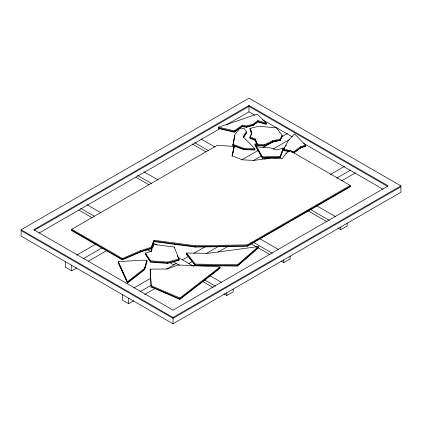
<?xml version="1.0" encoding="UTF-8"?>
<svg xmlns="http://www.w3.org/2000/svg" width="422" height="422" viewBox="0 0 422 422"><rect width="100%" height="100%" fill="white"/><g stroke="black" fill="none" stroke-linecap="round" stroke-linejoin="round"><path stroke-width="0.63" d="M246.369 131.78L243.162 136.733L254.846 148.713L254.846 150.047L243.658 149.588L232.939 145.659L234.759 134.956L239.939 128.183L244.127 128.409L246.369 131.78L246.369 133.115L243.515 137.519M234.759 135.837L232.939 145.2L243.658 149.13L254.846 149.588M232.939 145.659L233.181 144.408M233.788 141.286L234.031 140.035M154.03 241.59L195.175 247.07L247.26 246.237L350.26 186.772L350.26 185.437L247.26 244.902L195.175 245.736L154.03 240.255L154.03 241.59L151.208 248.653L140.489 252.045L122.38 259.862L71.74 230.623L71.74 229.294L217.33 145.237L234.12 146.476L232.042 155.823L242.65 159.854L253.828 160.413L271.135 158.028L282.26 158.778L286.227 153.086L290.231 150.775L294.076 151.577L300.575 146.724L305.517 145.131L305.517 146.466L300.575 148.059L294.076 152.912L292.251 152.474M232.179 156.082L234.12 147.357M232.322 155.913L234.12 146.476M144.546 269.737L144.546 268.403L146.903 260.3L140.795 260.21L118.334 261.709L118.334 263.043L127.481 283.03L144.546 269.737L146.903 261.635L146.903 260.3M146.903 261.181L144.546 269.278L127.481 282.576L118.334 262.589M280.224 157.675L280.224 156.34L283.204 147.985L276.816 149.894L270.043 147.837L258.844 147.141L255.041 143.828L255.041 145.163L262.452 158.229L280.224 157.675L283.204 149.319L283.204 147.985M283.204 148.86L280.224 157.216L262.452 157.77L255.041 144.709L256.47 145.949M151.208 248.653L151.208 247.318L154.03 240.255M153.692 244.354L150.87 251.417L145.511 253.11L145.511 254.445L150.527 262.136L167.65 263.423L179.012 260.305L179.012 258.971L174.265 247.097L153.692 244.354L153.692 245.229M151.108 251.707L151.815 249.94M152.753 247.587L153.46 245.82M249.961 136.96L251.802 132.73L250.125 128.399L258.718 126.231L276.394 127.877L282.123 135.251L282.123 136.586L280.087 140.573L272.823 141.966L264.198 146.149L257.431 145.442L255.152 140.32L255.152 138.986L249.961 136.96L249.961 138.295L255.152 140.32M250.489 136.628L249.961 137.841L255.152 139.861L257.431 144.983L264.198 145.69L272.823 141.512L280.087 140.115L282.123 136.132M251.016 135.42L251.802 133.61L250.125 129.274M280.087 140.573L280.087 139.239L282.123 135.251M289.207 151.746L283.726 150.438L283.726 149.103L288.068 140.948L294.524 133.779L305.517 145.131M289.64 151.503L283.726 149.984L284.301 148.892M285.752 146.176L286.332 145.089M243.162 137.614L246.369 132.661M186.513 253.021L195.244 264.119L237.454 264.784L258.38 246.575L258.38 247.909L237.454 266.118L195.244 265.454L186.513 254.355L186.513 253.021L207.619 253.353L258.38 246.575M258.38 247.45L237.454 265.66L195.244 265L186.513 253.902M127.481 283.03L127.481 281.696L144.546 268.403M179.888 299.367L179.888 298.032L220.01 266.952L220.01 268.286L179.888 299.367L151.181 287.013L150.195 269.141L167.46 268.988L177.926 264.958L220.01 266.952M220.01 267.828L179.888 298.908L151.181 286.554L150.195 269.141M291.512 151.92L294.076 152.453L300.575 147.6L305.517 146.007M218.58 127.212L234.289 130.857L242.413 125.128L246.342 125.988L253.163 124.11L257.874 120.602L266.245 123.045L266.245 124.379L257.874 121.937L253.163 125.445L246.342 127.323L242.413 126.463L234.289 132.191L218.58 128.546L218.58 127.212L257.177 114.13L266.245 123.045M21.1 229.747L248.98 98.184L400.9 185.891L400.9 192.253L173.02 323.816L21.1 236.109L21.1 229.747L173.02 317.46L400.9 185.891M248.98 105.489L33.76 229.747L173.02 310.149L388.24 185.891L248.98 105.489L248.98 111.851L226.714 124.706M34.33 230.296L248.98 106.37L387.67 186.44M38.898 233.139L219.867 128.663M76.735 255.152L95.994 244.032M241.748 159.88L258.174 150.396M263.27 147.452L273.467 141.57M281.965 136.665L287.625 133.394M83.065 258.802L101.76 248.015M253.179 160.592L261.672 155.686M273.002 149.145L289.423 139.666M65.41 261.687L65.41 267.173L71.74 270.824L76.867 267.864M88.261 261.287L107.061 250.431M264.868 159.326L267.147 158.007M283.099 148.797L284.808 147.811M133.705 288.041L150.696 278.23M166.558 269.078L176.185 263.518M182.515 259.862L188.776 256.249M193.893 253.29L205.277 246.722M330.437 174.46L344.595 166.284M140.035 291.697L151.366 285.156M188.845 263.518L192.258 261.545M206.485 253.332L217.863 246.764M336.767 178.116L350.925 169.939M122.38 294.582L122.38 300.063L128.71 303.719L133.837 300.759M144.662 294.509L154.916 288.585M193.656 266.219L195.365 265.232M218.153 252.076L228.407 246.158M341.778 180.706L355.451 172.809M350.26 186.313L247.26 245.778L195.175 246.612L154.03 241.131L151.208 248.194L140.489 251.586L122.38 259.403L71.74 230.169M400.9 186.772L173.02 318.336L21.1 230.623M223.982 293.849L226.825 295.495L233.155 291.839L233.155 289.096M280.952 260.96L283.795 262.605L290.125 258.95L290.125 256.207M337.922 228.07L340.765 229.71L347.095 226.055L347.095 223.317M255.152 138.986L257.431 144.108L264.198 144.815L272.67 140.711L280.087 139.239M71.74 229.294L122.38 258.528L140.489 250.71L151.208 247.318M145.511 253.11L150.527 260.801L167.65 262.088L179.012 258.971M280.087 140.115L272.67 141.586L272.67 140.711M255.041 143.828L262.452 156.894L280.224 156.34M232.939 144.324L243.658 148.254L254.846 148.713M218.58 128.093L234.289 131.733L242.413 126.004L246.342 126.864L253.163 124.986L257.874 121.478L266.245 123.92M283.726 149.984L289.814 151.435M291.644 151.873L294.076 152.453M283.726 149.103L290.231 150.775L350.26 185.437M179.888 298.032L151.181 285.678L151.181 287.013M248.98 111.851L254.688 115.148M262.109 119.431L292.356 136.892M303.771 143.485L383.102 189.288M200.867 138.891L215.088 147.104M316.368 205.577L335.717 216.744M194.537 142.546L208.758 150.76M310.608 209.56L329.387 220.4M192.258 143.971L205.915 151.857M307.765 210.657L327.108 221.83M143.897 171.78L158.118 179.994M259.968 238.799L278.747 249.639M137.567 175.436L151.788 183.649M253.638 242.45L272.417 253.29M135.858 177.193L148.945 184.746M250.795 243.552L257.051 247.165M258.19 247.82L270.138 254.719M86.927 204.675L101.148 212.888M152.928 242.782L156.91 245.082M178.532 257.562L193.323 266.103M209.829 275.629L221.777 282.529M80.597 208.326L94.248 216.212M150.58 248.732L152.289 249.718M173.342 261.872L179.35 265.343M204.633 279.944L215.447 286.185M78.888 210.082L91.975 217.641M147.167 249.502L151.15 251.802M169.924 262.642L173.911 264.942M202.36 281.368L213.168 287.609M255.041 145.163L256.47 146.408M145.511 253.991L150.527 261.677L167.65 262.969L179.012 259.852L177.351 255.695M118.334 261.709L127.481 281.696M251.802 134.064L250.125 129.733L250.125 128.399M340.765 226.973L340.765 229.71M300.575 146.724L300.575 148.059M294.076 151.577L294.076 152.912M286.227 153.086L286.227 153.967M283.795 259.862L283.795 262.605M272.823 141.512L272.823 141.966M264.198 144.815L264.198 146.149M262.452 156.894L262.452 158.229M257.874 120.602L257.874 121.937M257.431 144.108L257.431 145.442M253.163 124.11L253.163 125.445M247.26 244.902L247.26 246.237M246.342 125.988L246.342 127.323M243.658 148.254L243.658 149.588M242.413 125.128L242.413 126.463M237.454 264.784L237.454 266.118M234.759 134.956L234.759 136.29M234.289 130.857L234.289 132.191M226.825 292.752L226.825 295.495M216.349 265.327L216.349 265.786M195.244 264.119L195.244 265.454M195.175 245.736L195.175 247.07M174.602 243.874L174.602 244.327M174.265 247.097L174.265 247.972M173.02 317.46L173.02 323.816M167.65 262.088L167.65 263.423M165.535 292.731L165.535 293.19M150.527 260.801L150.527 262.136M145.848 249.893L145.848 250.346M140.489 250.71L140.489 252.045M128.71 298.233L128.71 303.719M122.38 258.528L122.38 259.862M71.74 265.343L71.74 270.824"/></g></svg>
